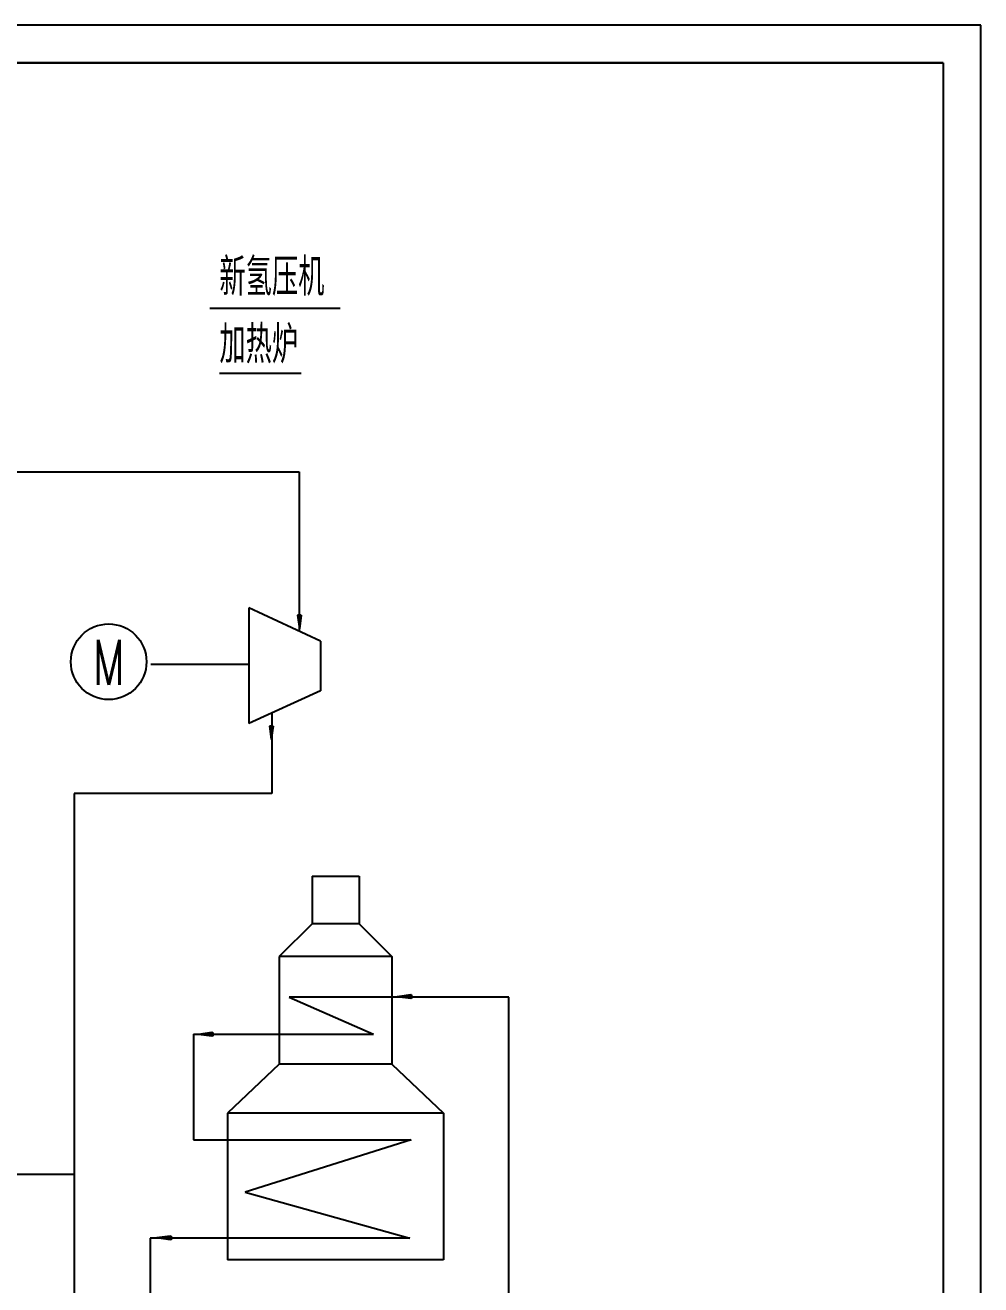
# Model space of a CAD drawing. Extents: x 0 to 420, y 0 to 297.
# Drawn here: x 292.4 to 419.9, y 128.9 to 296.9 of the extents above; entities that cross this region are included whole.
import ezdxf

# ---------------------------------------------------------------- set-up
doc = ezdxf.new("R2010")
doc.units = 0
doc.header["$LTSCALE"] = 300
doc.header["$MEASUREMENT"] = 0
doc.layers.get('0').update_dxf_attribs({"linetype": 'CONTINUOUS'})
doc.styles.get("Standard").update_dxf_attribs({"font": 'txt', "width": 0.62, "bigfont": 'hztxt'})

msp = doc.modelspace()

# ---------------------------------------------------------------- linework, layer by layer
for p, q in [((419.86, 296.85), (-0.14, 296.85)), ((419.86, -0.15), (419.86, 296.85)), ((317.03, 259.11), (334.43, 259.11)), ((318.33, 250.46), (329.2, 250.46)), ((62.8, 237.32), (328.95, 237.32)), ((328.95, 237.32), (328.95, 216.05)), ((322.25, 219.19), (322.25, 203.73)), ((331.78, 214.73), (322.25, 219.19)), ((328.75, 218.19), (328.99, 216.39)), ((329.24, 218.19), (328.75, 218.19)), ((329.23, 218.14), (328.75, 218.14)), ((329.24, 218.1), (328.76, 218.1)), ((329.22, 218.06), (328.77, 218.06)), ((329.22, 218.02), (328.77, 218.02)), ((329.21, 217.97), (328.78, 217.97)), ((329.21, 217.93), (328.78, 217.93)), ((329.2, 217.89), (328.79, 217.89)), ((329.2, 217.87), (328.79, 217.87)), ((329.19, 217.83), (328.8, 217.83)), ((329.19, 217.82), (328.8, 217.82)), ((329.19, 217.79), (328.8, 217.79)), ((329.18, 217.77), (328.81, 217.77)), ((329.18, 217.77), (328.81, 217.77)), ((329.18, 217.75), (328.81, 217.75)), ((329.18, 217.75), (328.81, 217.75)), ((329.18, 217.73), (328.81, 217.73)), ((329.18, 217.73), (328.81, 217.73)), ((329.18, 217.73), (328.81, 217.73)), ((329.17, 217.69), (328.82, 217.69)), ((329.17, 217.66), (328.82, 217.66)), ((329.17, 217.65), (328.82, 217.65)), ((329.23, 218.1), (328.83, 218.1)), ((329.16, 217.62), (328.83, 217.62)), ((329.16, 217.61), (328.83, 217.61)), ((329.16, 217.58), (328.83, 217.58)), ((329.15, 217.55), (328.84, 217.55)), ((329.15, 217.54), (328.84, 217.54)), ((329.15, 217.51), (328.84, 217.51)), ((329.23, 218.1), (328.85, 218.1)), ((329.14, 217.47), (328.85, 217.47)), ((329.14, 217.45), (328.85, 217.45)), ((329.14, 217.43), (328.85, 217.43)), ((329.13, 217.41), (328.86, 217.41)), ((329.13, 217.37), (328.86, 217.37)), ((329.12, 217.34), (328.87, 217.34)), ((329.12, 217.32), (328.87, 217.32)), ((329.12, 217.32), (328.87, 217.32)), ((329.12, 217.32), (328.87, 217.32)), ((329.12, 217.3), (328.87, 217.3)), ((329.12, 217.3), (328.87, 217.3)), ((329.12, 217.29), (328.87, 217.29)), ((329.12, 217.28), (328.87, 217.28)), ((329.11, 217.25), (328.88, 217.25)), ((329.11, 217.22), (328.88, 217.22)), ((329.11, 217.2), (328.88, 217.2)), ((329.1, 217.16), (328.89, 217.16)), ((329.1, 217.15), (328.89, 217.15)), ((329.1, 217.13), (328.89, 217.13)), ((329.09, 217.11), (328.9, 217.11)), ((329.09, 217.08), (328.9, 217.08)), ((329.09, 217.07), (328.9, 217.07)), ((329.08, 217.05), (328.9, 217.05)), ((329.08, 217.04), (328.91, 217.04)), ((329.08, 217.02), (328.91, 217.02)), ((329.08, 217.01), (328.91, 217.01)), ((329.08, 217), (328.91, 217)), ((329.08, 217), (328.91, 217)), ((329.08, 216.98), (328.91, 216.98)), ((329.08, 216.98), (328.91, 216.98)), ((329.07, 216.97), (328.92, 216.97)), ((329.07, 216.96), (328.92, 216.96)), ((329.07, 216.94), (328.92, 216.94)), ((329.07, 216.93), (328.92, 216.93)), ((329.07, 216.91), (328.92, 216.91)), ((329.07, 216.91), (328.92, 216.91)), ((329.06, 216.9), (328.93, 216.9)), ((329.06, 216.89), (328.93, 216.89)), ((329.06, 216.88), (328.93, 216.88)), ((329.06, 216.87), (328.93, 216.87)), ((329.06, 216.86), (328.93, 216.86)), ((329.06, 216.86), (328.93, 216.86)), ((329.06, 216.85), (328.93, 216.85)), ((329.05, 216.82), (328.94, 216.82)), ((329.05, 216.82), (328.94, 216.82)), ((329.05, 216.82), (328.94, 216.82)), ((329.05, 216.79), (328.94, 216.79)), ((329.05, 216.77), (328.94, 216.77)), ((329.05, 216.76), (328.94, 216.76)), ((329.04, 216.74), (328.95, 216.74)), ((329.04, 216.7), (328.95, 216.7)), ((329.03, 216.68), (328.95, 216.68)), ((329.03, 216.68), (328.96, 216.68)), ((329.24, 218.19), (328.99, 216.39)), ((328.99, 218.18), (328.99, 216.39)), ((329.03, 216.63), (328.96, 216.63)), ((331.78, 214.73), (331.78, 208.11)), ((322.18, 211.6), (309.17, 211.6)), ((331.78, 208.11), (322.25, 203.73)), ((325.29, 205.13), (325.29, 194.4)), ((325.49, 203.4), (324.99, 203.4)), ((324.99, 203.4), (325.24, 201.6)), ((325.48, 203.35), (325, 203.35)), ((325.49, 203.31), (325.01, 203.31)), ((325.47, 203.27), (325.01, 203.27)), ((325.46, 203.22), (325.02, 203.22)), ((325.47, 203.31), (325.08, 203.31)), ((325.47, 203.31), (325.1, 203.31)), ((325.49, 203.4), (325.24, 201.6)), ((325.24, 203.39), (325.24, 201.6)), ((325.46, 203.18), (325.02, 203.18)), ((325.45, 203.14), (325.03, 203.14)), ((325.44, 203.1), (325.03, 203.1)), ((325.44, 203.08), (325.04, 203.08)), ((325.44, 203.04), (325.04, 203.04)), ((325.43, 203.02), (325.04, 203.02)), ((325.43, 203), (325.05, 203)), ((325.43, 202.98), (325.05, 202.98)), ((325.43, 202.98), (325.05, 202.98)), ((325.43, 202.96), (325.05, 202.96)), ((325.43, 202.96), (325.05, 202.96)), ((325.42, 202.94), (325.06, 202.94)), ((325.42, 202.94), (325.06, 202.94)), ((325.42, 202.93), (325.06, 202.93)), ((325.42, 202.9), (325.06, 202.9)), ((325.41, 202.87), (325.06, 202.87)), ((325.41, 202.86), (325.07, 202.86)), ((325.41, 202.83), (325.07, 202.83)), ((325.41, 202.81), (325.07, 202.81)), ((325.4, 202.79), (325.08, 202.79)), ((325.4, 202.76), (325.08, 202.76)), ((325.4, 202.75), (325.08, 202.75)), ((325.39, 202.72), (325.09, 202.72)), ((325.39, 202.68), (325.09, 202.68)), ((325.38, 202.65), (325.09, 202.65)), ((325.38, 202.64), (325.1, 202.64)), ((325.38, 202.61), (325.1, 202.61)), ((325.37, 202.58), (325.11, 202.58)), ((325.37, 202.54), (325.11, 202.54)), ((325.37, 202.53), (325.11, 202.53)), ((325.37, 202.53), (325.11, 202.53)), ((325.37, 202.53), (325.11, 202.53)), ((325.36, 202.51), (325.11, 202.51)), ((325.36, 202.51), (325.11, 202.51)), ((325.36, 202.49), (325.12, 202.49)), ((325.36, 202.49), (325.12, 202.49)), ((325.36, 202.45), (325.12, 202.45)), ((325.35, 202.43), (325.13, 202.43)), ((325.35, 202.4), (325.13, 202.4)), ((325.34, 202.37), (325.13, 202.37)), ((325.34, 202.36), (325.14, 202.36)), ((325.34, 202.34), (325.14, 202.34)), ((325.34, 202.31), (325.14, 202.31)), ((325.33, 202.29), (325.14, 202.29)), ((325.33, 202.28), (325.15, 202.28)), ((325.33, 202.26), (325.15, 202.26)), ((325.33, 202.24), (325.15, 202.24)), ((325.33, 202.23), (325.15, 202.23)), ((325.32, 202.22), (325.15, 202.22)), ((325.32, 202.21), (325.16, 202.21)), ((325.32, 202.21), (325.16, 202.21)), ((325.32, 202.19), (325.16, 202.19)), ((325.32, 202.19), (325.16, 202.19)), ((325.32, 202.18), (325.16, 202.18)), ((325.32, 202.17), (325.16, 202.17)), ((325.31, 202.15), (325.16, 202.15)), ((325.31, 202.13), (325.17, 202.13)), ((325.31, 202.12), (325.17, 202.12)), ((325.31, 202.12), (325.17, 202.12)), ((325.31, 202.11), (325.17, 202.11)), ((325.31, 202.1), (325.17, 202.1)), ((325.31, 202.09), (325.17, 202.09)), ((325.3, 202.08), (325.17, 202.08)), ((325.3, 202.06), (325.18, 202.06)), ((325.3, 202.06), (325.18, 202.06)), ((325.3, 202.06), (325.18, 202.06)), ((325.3, 202.03), (325.18, 202.03)), ((325.3, 202.03), (325.18, 202.03)), ((325.3, 202.03), (325.18, 202.03)), ((325.29, 201.99), (325.19, 201.99)), ((325.29, 201.98), (325.19, 201.98)), ((325.29, 201.97), (325.19, 201.97)), ((325.29, 201.95), (325.19, 201.95)), ((325.28, 201.91), (325.2, 201.91)), ((325.28, 201.89), (325.2, 201.89)), ((325.28, 201.88), (325.2, 201.88)), ((325.27, 201.83), (325.21, 201.83)), ((325.29, 194.4), (298.95, 194.4)), ((298.95, 194.4), (298.95, 114.76)), ((330.68, 183.38), (330.68, 177.04)), ((330.68, 183.38), (336.94, 183.38)), ((336.94, 183.38), (336.94, 177.04)), ((330.68, 177.04), (326.3, 172.66)), ((336.94, 177.04), (330.68, 177.04)), ((336.94, 177.04), (341.32, 172.66)), ((326.3, 172.66), (326.3, 158.34)), ((341.32, 172.66), (326.3, 172.66)), ((326.3, 172.66), (326.41, 172.66)), ((341.32, 172.66), (341.32, 158.34)), ((356.91, 167.27), (327.62, 167.27)), ((327.62, 167.27), (338.85, 162.34)), ((343.83, 167.56), (342.03, 167.31)), ((343.83, 167.07), (342.03, 167.31)), ((343.83, 167.31), (342.03, 167.31)), ((343.95, 167.56), (342.16, 167.31)), ((343.95, 167.31), (342.16, 167.31)), ((343.95, 167.07), (342.16, 167.31)), ((342.27, 167.35), (342.27, 167.28)), ((342.32, 167.35), (342.32, 167.28)), ((342.33, 167.35), (342.33, 167.27)), ((342.34, 167.36), (342.34, 167.27)), ((342.38, 167.36), (342.38, 167.27)), ((342.39, 167.35), (342.39, 167.28)), ((342.4, 167.36), (342.4, 167.26)), ((342.41, 167.37), (342.41, 167.26)), ((342.43, 167.37), (342.43, 167.26)), ((342.44, 167.35), (342.44, 167.28)), ((342.45, 167.35), (342.45, 167.27)), ((342.46, 167.37), (342.46, 167.26)), ((342.47, 167.37), (342.47, 167.26)), ((342.47, 167.37), (342.47, 167.26)), ((342.47, 167.36), (342.47, 167.27)), ((342.49, 167.38), (342.49, 167.25)), ((342.5, 167.38), (342.5, 167.25)), ((342.5, 167.38), (342.5, 167.25)), ((342.51, 167.38), (342.51, 167.25)), ((342.51, 167.36), (342.51, 167.27)), ((342.52, 167.38), (342.52, 167.25)), ((342.53, 167.36), (342.53, 167.26)), ((342.54, 167.38), (342.54, 167.24)), ((342.54, 167.38), (342.54, 167.25)), ((342.54, 167.37), (342.54, 167.26)), ((342.55, 167.39), (342.55, 167.24)), ((342.55, 167.39), (342.55, 167.24)), ((342.55, 167.37), (342.55, 167.26)), ((342.57, 167.39), (342.57, 167.24)), ((342.58, 167.39), (342.58, 167.24)), ((342.58, 167.37), (342.58, 167.26)), ((342.59, 167.37), (342.59, 167.26)), ((342.59, 167.37), (342.59, 167.26)), ((342.6, 167.39), (342.6, 167.24)), ((342.61, 167.39), (342.61, 167.23)), ((342.62, 167.38), (342.62, 167.25)), ((342.62, 167.38), (342.62, 167.25)), ((342.62, 167.38), (342.62, 167.25)), ((342.63, 167.4), (342.63, 167.23)), ((342.63, 167.4), (342.63, 167.23)), ((342.64, 167.4), (342.64, 167.23)), ((342.64, 167.4), (342.64, 167.23)), ((342.64, 167.38), (342.64, 167.25)), ((342.65, 167.4), (342.65, 167.23)), ((342.65, 167.38), (342.65, 167.25)), ((342.66, 167.4), (342.66, 167.23)), ((342.66, 167.38), (342.66, 167.25)), ((342.67, 167.39), (342.67, 167.24)), ((342.67, 167.39), (342.67, 167.24)), ((342.67, 167.38), (342.67, 167.24)), ((342.68, 167.4), (342.68, 167.23)), ((342.69, 167.4), (342.69, 167.22)), ((342.69, 167.39), (342.69, 167.24)), ((342.71, 167.41), (342.71, 167.22)), ((342.71, 167.39), (342.71, 167.24)), ((342.72, 167.41), (342.72, 167.22)), ((342.72, 167.39), (342.72, 167.24)), ((342.74, 167.39), (342.74, 167.23)), ((342.75, 167.41), (342.75, 167.22)), ((342.75, 167.4), (342.75, 167.23)), ((342.75, 167.4), (342.75, 167.23)), ((342.76, 167.4), (342.76, 167.23)), ((342.76, 167.4), (342.76, 167.23)), ((342.77, 167.42), (342.77, 167.21)), ((342.78, 167.4), (342.78, 167.23)), ((342.79, 167.42), (342.79, 167.21)), ((342.79, 167.4), (342.79, 167.23)), ((342.8, 167.42), (342.8, 167.21)), ((342.8, 167.4), (342.8, 167.23)), ((342.81, 167.4), (342.81, 167.22)), ((342.83, 167.41), (342.83, 167.22)), ((342.84, 167.42), (342.84, 167.2)), ((342.85, 167.41), (342.85, 167.22)), ((342.86, 167.43), (342.86, 167.2)), ((342.87, 167.41), (342.87, 167.22)), ((342.89, 167.43), (342.89, 167.2)), ((342.9, 167.42), (342.9, 167.21)), ((342.92, 167.44), (342.92, 167.19)), ((342.92, 167.42), (342.92, 167.21)), ((342.92, 167.42), (342.92, 167.21)), ((342.93, 167.44), (342.93, 167.19)), ((342.95, 167.44), (342.95, 167.19)), ((342.95, 167.44), (342.95, 167.19)), ((342.96, 167.44), (342.96, 167.19)), ((342.96, 167.44), (342.96, 167.19)), ((342.96, 167.42), (342.96, 167.2)), ((342.97, 167.44), (342.97, 167.19)), ((342.98, 167.44), (342.98, 167.18)), ((342.99, 167.43), (342.99, 167.2)), ((343.01, 167.45), (343.01, 167.18)), ((343.01, 167.43), (343.01, 167.2)), ((343.04, 167.44), (343.04, 167.19)), ((343.05, 167.45), (343.05, 167.18)), ((343.05, 167.44), (343.05, 167.19)), ((343.07, 167.46), (343.07, 167.17)), ((343.07, 167.44), (343.07, 167.19)), ((343.07, 167.44), (343.07, 167.19)), ((343.08, 167.44), (343.08, 167.19)), ((343.08, 167.44), (343.08, 167.19)), ((343.09, 167.46), (343.09, 167.17)), ((343.09, 167.44), (343.09, 167.19)), ((343.1, 167.44), (343.1, 167.18)), ((343.11, 167.46), (343.11, 167.17)), ((343.13, 167.45), (343.13, 167.18)), ((343.15, 167.47), (343.15, 167.16)), ((343.17, 167.45), (343.17, 167.18)), ((343.18, 167.47), (343.18, 167.16)), ((343.19, 167.47), (343.19, 167.16)), ((343.2, 167.46), (343.2, 167.17)), ((343.21, 167.46), (343.21, 167.17)), ((343.22, 167.48), (343.22, 167.15)), ((343.24, 167.46), (343.24, 167.17)), ((343.25, 167.48), (343.25, 167.15)), ((343.27, 167.48), (343.27, 167.15)), ((343.28, 167.47), (343.28, 167.16)), ((343.29, 167.49), (343.29, 167.14)), ((343.3, 167.49), (343.3, 167.14)), ((343.31, 167.47), (343.31, 167.16)), ((343.31, 167.47), (343.31, 167.16)), ((343.34, 167.49), (343.34, 167.14)), ((343.35, 167.48), (343.35, 167.15)), ((343.37, 167.5), (343.37, 167.13)), ((343.37, 167.48), (343.37, 167.15)), ((343.38, 167.5), (343.38, 167.13)), ((343.38, 167.5), (343.38, 167.13)), ((343.39, 167.5), (343.39, 167.13)), ((343.39, 167.5), (343.39, 167.13)), ((343.39, 167.48), (343.39, 167.15)), ((343.41, 167.5), (343.41, 167.13)), ((343.41, 167.5), (343.41, 167.13)), ((343.42, 167.49), (343.42, 167.14)), ((343.43, 167.51), (343.43, 167.12)), ((343.43, 167.49), (343.43, 167.14)), ((343.46, 167.51), (343.46, 167.12)), ((343.46, 167.49), (343.46, 167.14)), ((343.47, 167.51), (343.47, 167.12)), ((343.49, 167.5), (343.49, 167.13)), ((343.5, 167.5), (343.5, 167.13)), ((343.5, 167.5), (343.5, 167.13)), ((343.51, 167.52), (343.51, 167.11)), ((343.52, 167.5), (343.52, 167.13)), ((343.52, 167.5), (343.52, 167.13)), ((343.54, 167.52), (343.54, 167.11)), ((343.54, 167.5), (343.54, 167.13)), ((343.54, 167.5), (343.54, 167.13)), ((343.56, 167.51), (343.56, 167.12)), ((343.57, 167.53), (343.57, 167.1)), ((343.58, 167.51), (343.58, 167.12)), ((343.6, 167.51), (343.6, 167.12)), ((343.61, 167.53), (343.61, 167.1)), ((343.63, 167.52), (343.63, 167.11)), ((343.66, 167.54), (343.66, 167.09)), ((343.66, 167.52), (343.66, 167.11)), ((343.7, 167.54), (343.7, 167.09)), ((343.7, 167.53), (343.7, 167.1)), ((343.74, 167.56), (343.74, 167.08)), ((343.74, 167.55), (343.74, 167.15)), ((343.74, 167.55), (343.74, 167.17)), ((343.74, 167.53), (343.74, 167.1)), ((343.78, 167.55), (343.78, 167.07)), ((343.78, 167.54), (343.78, 167.09)), ((343.83, 167.56), (343.83, 167.07)), ((343.83, 167.54), (343.83, 167.09)), ((343.86, 167.56), (343.86, 167.08)), ((343.86, 167.55), (343.86, 167.17)), ((343.86, 167.55), (343.86, 167.15)), ((343.91, 167.55), (343.91, 167.07)), ((343.95, 167.56), (343.95, 167.07)), ((356.91, 114.18), (356.91, 167.27)), ((314.88, 162.34), (338.85, 162.34)), ((314.88, 162.34), (314.88, 148.25)), ((317.3, 162.53), (315.51, 162.29)), ((317.3, 162.04), (315.51, 162.29)), ((317.3, 162.29), (315.51, 162.29)), ((317.43, 162.53), (315.63, 162.29)), ((317.42, 162.29), (315.63, 162.29)), ((317.43, 162.04), (315.63, 162.29)), ((315.74, 162.32), (315.74, 162.25)), ((315.79, 162.32), (315.79, 162.25)), ((315.8, 162.33), (315.8, 162.25)), ((315.82, 162.33), (315.82, 162.24)), ((315.85, 162.33), (315.85, 162.24)), ((315.86, 162.32), (315.86, 162.25)), ((315.87, 162.34), (315.87, 162.23)), ((315.89, 162.34), (315.89, 162.23)), ((315.9, 162.34), (315.9, 162.23)), ((315.92, 162.33), (315.92, 162.25)), ((315.92, 162.32), (315.92, 162.25)), ((315.93, 162.34), (315.93, 162.23)), ((315.94, 162.34), (315.94, 162.23)), ((315.94, 162.34), (315.94, 162.23)), ((315.94, 162.33), (315.94, 162.24)), ((315.96, 162.35), (315.96, 162.22)), ((315.97, 162.35), (315.97, 162.22)), ((315.97, 162.35), (315.97, 162.22)), ((315.98, 162.35), (315.98, 162.22)), ((315.98, 162.33), (315.98, 162.24)), ((316, 162.35), (316, 162.22)), ((316, 162.34), (316, 162.23)), ((316.01, 162.36), (316.01, 162.22)), ((316.01, 162.35), (316.01, 162.22)), ((316.01, 162.34), (316.01, 162.23)), ((316.02, 162.36), (316.02, 162.21)), ((316.02, 162.36), (316.02, 162.21)), ((316.02, 162.34), (316.02, 162.23)), ((316.04, 162.36), (316.04, 162.21)), ((316.05, 162.36), (316.05, 162.21)), ((316.06, 162.34), (316.06, 162.23)), ((316.06, 162.34), (316.06, 162.23)), ((316.06, 162.34), (316.06, 162.23)), ((316.07, 162.36), (316.07, 162.21)), ((316.09, 162.36), (316.09, 162.21)), ((316.09, 162.35), (316.09, 162.22)), ((316.09, 162.35), (316.09, 162.22)), ((316.09, 162.35), (316.09, 162.22)), ((316.1, 162.37), (316.1, 162.2)), ((316.1, 162.37), (316.1, 162.2)), ((316.11, 162.37), (316.11, 162.2)), ((316.11, 162.37), (316.11, 162.2)), ((316.11, 162.35), (316.11, 162.22)), ((316.12, 162.37), (316.12, 162.2)), ((316.12, 162.35), (316.12, 162.22)), ((316.13, 162.35), (316.13, 162.22)), ((316.14, 162.37), (316.14, 162.2)), ((316.14, 162.36), (316.14, 162.22)), ((316.15, 162.37), (316.15, 162.2)), ((316.15, 162.36), (316.15, 162.21)), ((316.15, 162.36), (316.15, 162.21)), ((316.16, 162.38), (316.16, 162.2)), ((316.16, 162.36), (316.16, 162.21)), ((316.18, 162.38), (316.18, 162.19)), ((316.18, 162.36), (316.18, 162.21)), ((316.19, 162.38), (316.19, 162.19)), ((316.2, 162.36), (316.2, 162.21)), ((316.21, 162.36), (316.21, 162.21)), ((316.22, 162.38), (316.22, 162.19)), ((316.22, 162.37), (316.22, 162.2)), ((316.22, 162.37), (316.22, 162.2)), ((316.24, 162.37), (316.24, 162.2)), ((316.24, 162.37), (316.24, 162.2)), ((316.25, 162.39), (316.25, 162.18)), ((316.25, 162.37), (316.25, 162.2)), ((316.26, 162.39), (316.26, 162.18)), ((316.26, 162.37), (316.26, 162.2)), ((316.27, 162.39), (316.27, 162.18)), ((316.27, 162.37), (316.27, 162.2)), ((316.29, 162.38), (316.29, 162.2)), ((316.31, 162.4), (316.31, 162.18)), ((316.31, 162.38), (316.31, 162.19)), ((316.32, 162.38), (316.32, 162.19)), ((316.33, 162.4), (316.33, 162.17)), ((316.34, 162.38), (316.34, 162.19)), ((316.36, 162.4), (316.36, 162.17)), ((316.37, 162.39), (316.37, 162.18)), ((316.39, 162.41), (316.39, 162.16)), ((316.39, 162.39), (316.39, 162.18)), ((316.4, 162.41), (316.4, 162.16)), ((316.4, 162.39), (316.4, 162.18)), ((316.42, 162.41), (316.42, 162.16)), ((316.42, 162.41), (316.42, 162.16)), ((316.43, 162.41), (316.43, 162.16)), ((316.43, 162.41), (316.43, 162.16)), ((316.43, 162.4), (316.43, 162.18)), ((316.44, 162.41), (316.44, 162.16)), ((316.45, 162.41), (316.45, 162.16)), ((316.46, 162.4), (316.46, 162.17)), ((316.48, 162.42), (316.48, 162.15)), ((316.48, 162.4), (316.48, 162.17)), ((316.52, 162.42), (316.52, 162.15)), ((316.52, 162.41), (316.52, 162.16)), ((316.52, 162.41), (316.52, 162.16)), ((316.54, 162.41), (316.54, 162.16)), ((316.54, 162.41), (316.54, 162.16)), ((316.55, 162.43), (316.55, 162.14)), ((316.56, 162.43), (316.56, 162.14)), ((316.56, 162.41), (316.56, 162.16)), ((316.56, 162.41), (316.56, 162.16)), ((316.56, 162.41), (316.56, 162.16)), ((316.57, 162.41), (316.57, 162.16)), ((316.58, 162.43), (316.58, 162.14)), ((316.61, 162.42), (316.61, 162.15)), ((316.62, 162.44), (316.62, 162.13)), ((316.64, 162.42), (316.64, 162.15)), ((316.65, 162.44), (316.65, 162.13)), ((316.66, 162.44), (316.66, 162.13)), ((316.67, 162.43), (316.67, 162.14)), ((316.68, 162.43), (316.68, 162.14)), ((316.69, 162.45), (316.69, 162.12)), ((316.71, 162.43), (316.71, 162.14)), ((316.72, 162.45), (316.72, 162.12)), ((316.74, 162.45), (316.74, 162.12)), ((316.75, 162.44), (316.75, 162.13)), ((316.76, 162.46), (316.76, 162.11)), ((316.78, 162.46), (316.78, 162.11)), ((316.78, 162.44), (316.78, 162.13)), ((316.79, 162.44), (316.79, 162.13)), ((316.81, 162.46), (316.81, 162.11)), ((316.82, 162.45), (316.82, 162.12)), ((316.84, 162.47), (316.84, 162.1)), ((316.84, 162.45), (316.84, 162.12)), ((316.85, 162.47), (316.85, 162.1)), ((316.85, 162.47), (316.85, 162.1)), ((316.86, 162.45), (316.86, 162.12)), ((316.87, 162.47), (316.87, 162.1)), ((316.87, 162.47), (316.87, 162.1)), ((316.89, 162.47), (316.89, 162.1)), ((316.89, 162.47), (316.89, 162.1)), ((316.89, 162.46), (316.89, 162.11)), ((316.9, 162.48), (316.9, 162.09)), ((316.9, 162.46), (316.9, 162.11)), ((316.93, 162.48), (316.93, 162.09)), ((316.93, 162.46), (316.93, 162.11)), ((316.94, 162.48), (316.94, 162.09)), ((316.96, 162.47), (316.96, 162.1)), ((316.97, 162.47), (316.97, 162.1)), ((316.97, 162.47), (316.97, 162.1)), ((316.98, 162.49), (316.98, 162.08)), ((316.99, 162.47), (316.99, 162.1)), ((316.99, 162.47), (316.99, 162.1)), ((317.01, 162.49), (317.01, 162.08)), ((317.01, 162.47), (317.01, 162.1)), ((317.01, 162.47), (317.01, 162.1)), ((317.03, 162.48), (317.03, 162.09)), ((317.05, 162.5), (317.05, 162.07)), ((317.05, 162.48), (317.05, 162.09)), ((317.07, 162.48), (317.07, 162.09)), ((317.08, 162.5), (317.08, 162.07)), ((317.11, 162.49), (317.11, 162.08)), ((317.13, 162.51), (317.13, 162.06)), ((317.13, 162.49), (317.13, 162.08)), ((317.17, 162.51), (317.17, 162.06)), ((317.17, 162.5), (317.17, 162.07)), ((317.21, 162.53), (317.21, 162.05)), ((317.21, 162.52), (317.21, 162.12)), ((317.21, 162.52), (317.21, 162.14)), ((317.21, 162.5), (317.21, 162.07)), ((317.25, 162.51), (317.25, 162.06)), ((317.26, 162.53), (317.26, 162.05)), ((317.3, 162.53), (317.3, 162.04)), ((317.3, 162.51), (317.3, 162.06)), ((317.34, 162.53), (317.34, 162.05)), ((317.34, 162.52), (317.34, 162.14)), ((317.34, 162.52), (317.34, 162.12)), ((317.38, 162.53), (317.38, 162.05)), ((317.43, 162.53), (317.43, 162.04)), ((326.3, 158.34), (319.41, 151.78)), ((341.32, 158.34), (326.3, 158.34)), ((341.32, 158.34), (348.21, 151.78)), ((319.41, 151.78), (319.41, 132.22)), ((348.21, 151.78), (319.41, 151.78)), ((348.21, 151.78), (348.21, 132.22)), ((314.88, 148.25), (343.88, 148.25)), ((343.88, 148.25), (321.76, 141.26)), ((298.95, 143.61), (133.66, 143.61)), ((321.76, 141.26), (343.71, 135.14)), ((343.71, 135.14), (309.08, 135.14)), ((309.08, 135.14), (309.08, 115.43)), ((311.76, 135.4), (309.96, 135.15)), ((311.76, 134.9), (309.96, 135.15)), ((311.76, 135.15), (309.96, 135.15)), ((311.88, 135.4), (310.09, 135.15)), ((311.88, 135.15), (310.09, 135.15)), ((311.88, 134.9), (310.09, 135.15)), ((310.2, 135.18), (310.2, 135.12)), ((310.25, 135.19), (310.25, 135.11)), ((310.25, 135.19), (310.25, 135.11)), ((310.27, 135.19), (310.27, 135.11)), ((310.31, 135.2), (310.31, 135.1)), ((310.32, 135.18), (310.32, 135.12)), ((310.33, 135.2), (310.33, 135.1)), ((310.34, 135.2), (310.34, 135.1)), ((310.36, 135.21), (310.36, 135.1)), ((310.37, 135.19), (310.37, 135.11)), ((310.38, 135.19), (310.38, 135.11)), ((310.39, 135.21), (310.39, 135.09)), ((310.4, 135.21), (310.4, 135.09)), ((310.4, 135.21), (310.4, 135.09)), ((310.4, 135.19), (310.4, 135.11)), ((310.42, 135.21), (310.42, 135.09)), ((310.43, 135.21), (310.43, 135.09)), ((310.43, 135.21), (310.43, 135.09)), ((310.44, 135.22), (310.44, 135.09)), ((310.44, 135.2), (310.44, 135.1)), ((310.45, 135.22), (310.45, 135.08)), ((310.46, 135.2), (310.46, 135.1)), ((310.47, 135.22), (310.47, 135.08)), ((310.47, 135.22), (310.47, 135.08)), ((310.47, 135.2), (310.47, 135.1)), ((310.48, 135.22), (310.48, 135.08)), ((310.48, 135.22), (310.48, 135.08)), ((310.48, 135.21), (310.48, 135.1)), ((310.5, 135.22), (310.5, 135.08)), ((310.51, 135.23), (310.51, 135.08)), ((310.51, 135.21), (310.51, 135.09)), ((310.52, 135.21), (310.52, 135.09)), ((310.52, 135.21), (310.52, 135.09)), ((310.53, 135.23), (310.53, 135.07)), ((310.54, 135.23), (310.54, 135.07)), ((310.55, 135.21), (310.55, 135.09)), ((310.55, 135.21), (310.55, 135.09)), ((310.55, 135.21), (310.55, 135.09)), ((310.56, 135.23), (310.56, 135.07)), ((310.56, 135.23), (310.56, 135.07)), ((310.56, 135.22), (310.56, 135.09)), ((310.57, 135.23), (310.57, 135.07)), ((310.57, 135.23), (310.57, 135.07)), ((310.58, 135.24), (310.58, 135.07)), ((310.58, 135.22), (310.58, 135.08)), ((310.59, 135.24), (310.59, 135.06)), ((310.59, 135.22), (310.59, 135.08)), ((310.6, 135.22), (310.6, 135.08)), ((310.6, 135.22), (310.6, 135.08)), ((310.6, 135.22), (310.6, 135.08)), ((310.61, 135.24), (310.61, 135.06)), ((310.62, 135.24), (310.62, 135.06)), ((310.62, 135.22), (310.62, 135.08)), ((310.63, 135.23), (310.63, 135.08)), ((310.64, 135.24), (310.64, 135.06)), ((310.65, 135.25), (310.65, 135.06)), ((310.65, 135.23), (310.65, 135.07)), ((310.67, 135.23), (310.67, 135.07)), ((310.68, 135.25), (310.68, 135.05)), ((310.68, 135.23), (310.68, 135.07)), ((310.68, 135.23), (310.68, 135.07)), ((310.69, 135.23), (310.69, 135.07)), ((310.69, 135.23), (310.69, 135.07)), ((310.7, 135.25), (310.7, 135.05)), ((310.71, 135.24), (310.71, 135.07)), ((310.72, 135.26), (310.72, 135.05)), ((310.72, 135.24), (310.72, 135.06)), ((310.73, 135.26), (310.73, 135.05)), ((310.73, 135.24), (310.73, 135.06)), ((310.74, 135.24), (310.74, 135.06)), ((310.76, 135.24), (310.76, 135.06)), ((310.77, 135.26), (310.77, 135.04)), ((310.78, 135.25), (310.78, 135.06)), ((310.79, 135.26), (310.79, 135.04)), ((310.8, 135.25), (310.8, 135.05)), ((310.82, 135.27), (310.82, 135.03)), ((310.83, 135.25), (310.83, 135.05)), ((310.85, 135.27), (310.85, 135.03)), ((310.85, 135.26), (310.85, 135.05)), ((310.85, 135.26), (310.85, 135.05)), ((310.86, 135.27), (310.86, 135.03)), ((310.88, 135.28), (310.88, 135.03)), ((310.88, 135.28), (310.88, 135.03)), ((310.89, 135.28), (310.89, 135.02)), ((310.89, 135.28), (310.89, 135.02)), ((310.89, 135.28), (310.89, 135.02)), ((310.89, 135.26), (310.89, 135.04)), ((310.91, 135.28), (310.91, 135.02)), ((310.92, 135.26), (310.92, 135.04)), ((310.94, 135.28), (310.94, 135.02)), ((310.94, 135.27), (310.94, 135.03)), ((310.97, 135.27), (310.97, 135.03)), ((310.98, 135.29), (310.98, 135.01)), ((310.98, 135.27), (310.98, 135.03)), ((311, 135.29), (311, 135.01)), ((311, 135.28), (311, 135.03)), ((311, 135.28), (311, 135.03)), ((311.01, 135.28), (311.01, 135.02)), ((311.01, 135.28), (311.01, 135.02)), ((311.02, 135.3), (311.02, 135.01)), ((311.02, 135.28), (311.02, 135.02)), ((311.03, 135.28), (311.03, 135.02)), ((311.04, 135.3), (311.04, 135)), ((311.06, 135.28), (311.06, 135.02)), ((311.08, 135.3), (311.08, 135)), ((311.1, 135.29), (311.1, 135.01)), ((311.11, 135.31), (311.11, 134.99)), ((311.12, 135.31), (311.12, 134.99)), ((311.13, 135.29), (311.13, 135.01)), ((311.14, 135.3), (311.14, 135.01)), ((311.15, 135.31), (311.15, 134.99)), ((311.17, 135.3), (311.17, 135)), ((311.18, 135.32), (311.18, 134.98)), ((311.2, 135.32), (311.2, 134.98)), ((311.2, 135.3), (311.2, 135)), ((311.22, 135.32), (311.22, 134.98)), ((311.23, 135.33), (311.23, 134.98)), ((311.24, 135.31), (311.24, 134.99)), ((311.24, 135.31), (311.24, 134.99)), ((311.27, 135.33), (311.27, 134.97)), ((311.28, 135.31), (311.28, 134.99)), ((311.3, 135.34), (311.3, 134.97)), ((311.3, 135.34), (311.3, 134.97)), ((311.3, 135.33), (311.3, 134.97)), ((311.3, 135.32), (311.3, 134.98)), ((311.32, 135.34), (311.32, 134.96)), ((311.32, 135.34), (311.32, 134.96)), ((311.32, 135.32), (311.32, 134.98)), ((311.34, 135.34), (311.34, 134.96)), ((311.34, 135.34), (311.34, 134.96)), ((311.35, 135.32), (311.35, 134.98)), ((311.36, 135.34), (311.36, 134.96)), ((311.36, 135.33), (311.36, 134.98)), ((311.39, 135.35), (311.39, 134.96)), ((311.39, 135.33), (311.39, 134.97)), ((311.4, 135.35), (311.4, 134.95)), ((311.42, 135.33), (311.42, 134.97)), ((311.43, 135.34), (311.43, 134.97)), ((311.43, 135.34), (311.43, 134.97)), ((311.44, 135.35), (311.44, 134.95)), ((311.45, 135.34), (311.45, 134.96)), ((311.45, 135.34), (311.45, 134.96)), ((311.46, 135.36), (311.46, 134.95)), ((311.47, 135.34), (311.47, 134.96)), ((311.47, 135.34), (311.47, 134.96)), ((311.49, 135.34), (311.49, 134.96)), ((311.5, 135.36), (311.5, 134.94)), ((311.51, 135.35), (311.51, 134.96)), ((311.52, 135.35), (311.52, 134.95)), ((311.54, 135.37), (311.54, 134.93)), ((311.56, 135.35), (311.56, 134.95)), ((311.59, 135.37), (311.59, 134.93)), ((311.59, 135.36), (311.59, 134.95)), ((311.63, 135.38), (311.63, 134.92)), ((311.63, 135.36), (311.63, 134.94)), ((311.67, 135.4), (311.67, 134.92)), ((311.67, 135.39), (311.67, 134.99)), ((311.67, 135.39), (311.67, 135.01)), ((311.67, 135.37), (311.67, 134.93)), ((311.71, 135.39), (311.71, 134.91)), ((311.71, 135.37), (311.71, 134.93)), ((311.76, 135.4), (311.76, 134.9)), ((311.76, 135.38), (311.76, 134.92)), ((311.79, 135.4), (311.79, 134.92)), ((311.79, 135.39), (311.79, 135.01)), ((311.79, 135.39), (311.79, 134.99)), ((311.84, 135.39), (311.84, 134.91)), ((311.88, 135.4), (311.88, 134.9)), ((348.21, 132.22), (319.41, 132.22))]:
    msp.add_line(p, q)
at = {"const_width": 0.3}
for points in [[(414.86, 291.85), (24.86, 291.85)], [(414.86, 4.85), (414.86, 291.85)]]:
    msp.add_lwpolyline(points, dxfattribs=at)
msp.add_circle((303.55, 211.98), 5.04)

# ---------------------------------------------------------------- texts
at = {"width": 0.7}
for s, height, p in [('新氢压机', 5, (318.32, 260.77)), ('加热炉', 5, (318.32, 251.78)), ('M', 6, (301.41, 208.89))]:
    msp.add_text(s, height=height, dxfattribs=at).set_placement(p)

doc.saveas('drawing.dxf')
